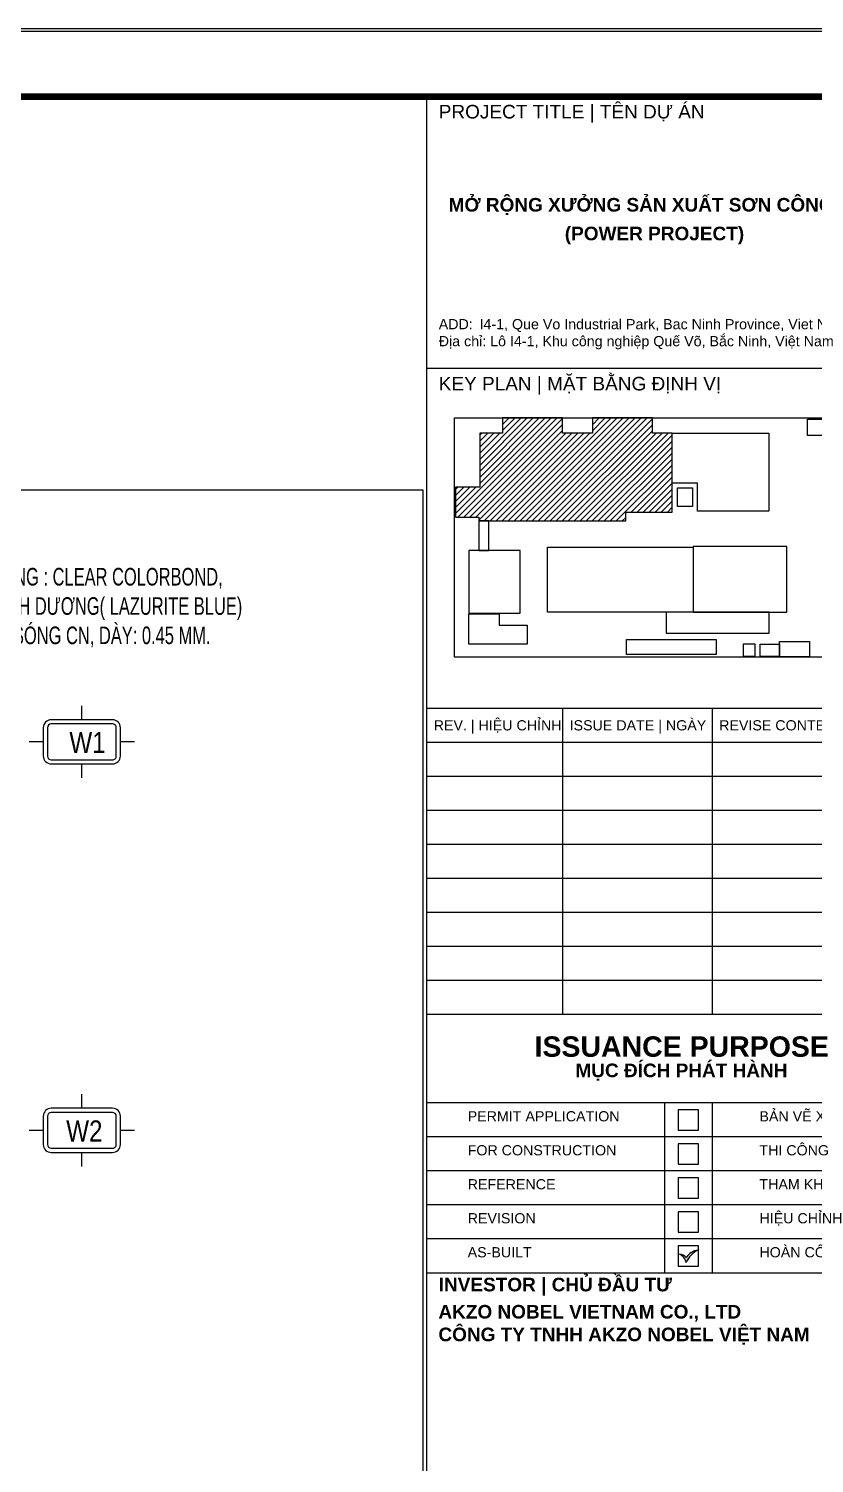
# Model space of a CAD drawing. Header units: inches. Extents: x 340055 to 349452, y -34649 to -30845.
# Drawn here: x 347456 to 347590.1, y -33592.5 to -33347.9 of the extents above; entities that cross this region are included whole.
import ezdxf
from ezdxf.enums import TextEntityAlignment as Align

# ---------------------------------------------------------------- set-up
doc = ezdxf.new("R2010")
doc.units = ezdxf.units.IN
doc.header["$MEASUREMENT"] = 0
for name, color, linetype in [('3', 3, 'Continuous'), ('7', 7, 'Continuous'), ('8', 8, 'Continuous'), ('DIM', 8, 'Continuous'), ('NET IN', 3, 'Continuous')]:
    doc.layers.add(name, color=color, linetype=linetype)
for name, color, linetype, lineweight in [('TL-TIILE BLOCK A2$0$TL-TITLE BLOCK - TEXT @ 1', 7, 'Continuous', 25), ('TL-TIILE BLOCK A2$0$TL-TITLE BLOCK 1', 7, 'Continuous', 50), ('TL-TIILE BLOCK A2$0$TL-TITLE BLOCK 2', 7, 'Continuous', 25), ('TL-TITLE BLOCK - TEXT', 7, 'Continuous', 25)]:
    doc.layers.add(name, color=color, linetype=linetype, lineweight=lineweight)
doc.styles.add('hx2', font='')
doc.styles.add('ST1H', font='vnshxh.shx', dxfattribs={"width": 0.7})
doc.styles.add('TL-TIILE BLOCK A2$0$MEP-TEXT T.BLOCK 1', font='arial.ttf', dxfattribs={"height": 1.5})
doc.styles.add('TL-TIILE BLOCK A2$0$MEP-TEXT T.BLOCK 2', font='arial.ttf')
doc.styles.add('TL-TIILE BLOCK A2$0$MEP-TEXT T.BLOCK 3', font='arial.ttf', dxfattribs={"height": 3})
doc.styles.get('hx2').set_extended_font_data('.VnArial NarrowH')

# ---------------------------------------------------------------- blocks, each defined once
blk = doc.blocks.new('TENTRUC')
at = {"layer": '7'}
for p, q in [((0, 8.266970550139376), (0, 10.26494275186996)), ((-7.478138170845339, 5.132471375931345), (-5.48016596911475, 5.132471375931345)), ((5.480165968998334, 5.132471375931345), (7.478138170787133, 5.132471375931345)), ((0, 0), (0, 1.997972201737866))]:
    blk.add_line(p, q, dxfattribs=at)
blk.add_lwpolyline([(-4.356290969124529, 8.266970550139376), (4.356290969066321, 8.266970550139376, -0.4142135623730951), (5.480165968998334, 7.143095550134603), (5.480165968998334, 3.121847201728087, -0.4142135623731356), (4.356290969066321, 1.997972201737866), (-4.356290969124529, 1.997972201737866, -0.4142135623730951), (-5.48016596911475, 3.121847201728087), (-5.48016596911475, 7.143095550134603, -0.4142135623730951)], format="xyb", close=True, dxfattribs=at)
at = {"layer": '8', "ltscale": 15}
blk.add_lwpolyline([(-4.356290969124529, 7.684228657955828), (4.356290969066321, 7.684228657955828, -0.4142135623730951), (4.897424076916648, 7.143095550134603), (4.897424076916648, 3.121847201728087, -0.4142135623731794), (4.356290969066321, 2.580714093906863), (-4.356290969124529, 2.580714093921415, -0.4142135623730951), (-4.897424076974856, 3.121847201728087), (-4.897424076974856, 7.143095550134603, -0.4142135623730951)], format="xyb", close=True, dxfattribs=at)
at = {"layer": '3', "style": 'hx2'}
blk.add_attdef('TR', text='', height=2.904000000000001, dxfattribs=at).set_placement((-0.1556105660274625, 3.826916686033655), align=Align.CENTER)
blk = doc.blocks.new('kt kien truc 1')
at = {"layer": 'TL-TIILE BLOCK A2$0$TL-TITLE BLOCK 2'}
h = blk.add_hatch(color=256, dxfattribs=at)
edge = h.paths.add_edge_path(flags=0)
edge.add_arc((549.2139918450921, 238.0123342127508), 2.366782411324562, 97.45215675905098, 148.1980778255848, ccw=False)
edge.add_arc((550.6404515332106, 237.0086335589203), 3.77234239109412, 117.3554627199894, 155.6927561452269)
edge.add_arc((545.3434936211415, 238.0292343677957), 1.933709643236496, 15.97547494096757, 63.33892493670959)
edge.add_arc((546.0383090538016, 238.1769748931256), 1.589796122815128, 42.920130800001516, 83.757719073408, ccw=False)
at = {"layer": 'TL-TITLE BLOCK - TEXT', "ltscale": 5}
h = blk.add_hatch(dxfattribs=at)
h.set_pattern_fill('ANSI31', color=252, scale=5)
h.set_pattern_definition([(45, (0.6056589822655951, 1.008431430836026), (-0.4419417382415922, 0.4419417382415922), [])])
h.paths.add_polyline_path([(545.1177861023643, 360.5188746352139), (542.2223066576844, 360.5188746352139), (542.2223066576844, 362.7441854701592), (533.3820605613091, 362.7441854701592), (533.3820605613091, 360.489272985706), (528.9963997413324, 360.489272985706), (528.9963997413324, 362.7441854701592), (520.1529842012496, 362.7441854701592), (520.1529842012496, 360.489272985706), (516.807868826867, 360.489272985706), (516.807868826867, 352.5540765176358), (513.2383765987797, 352.5560307979113), (513.2383765987797, 348.1560257390624), (516.7033966225081, 348.1560257390624), (516.7033984195259, 347.5972761715466), (538.3249932594535, 347.5972761715466), (538.3249932594535, 348.9171593409388), (545.1177861023643, 348.9171593409388)])
at = {"layer": 'Defpoints', "color": 8}
blk.add_lwpolyline([(0, 0), (594, 0), (594, 420), (0, 420)], close=True, dxfattribs=at)
at = {"layer": 'TL-TIILE BLOCK A2$0$TL-TITLE BLOCK 1', "const_width": 1}
blk.add_lwpolyline([(20, 10), (579, 10), (584, 15), (584, 405), (579, 410), (20, 410), (15, 405), (15, 15)], close=True, dxfattribs=at)
at = {"layer": 'TL-TIILE BLOCK A2$0$TL-TITLE BLOCK 2'}
for p, q in [((509, 410), (509, 10)), ((584, 370), (509, 370)), ((584, 320), (509, 320)), ((584, 320), (509, 320)), ((529, 320), (529, 275)), ((551, 320), (551, 275)), ((584, 315), (509, 315)), ((584, 310), (509, 310)), ((584, 305), (509, 305)), ((584, 300), (509, 300)), ((584, 295), (509, 295)), ((584, 290), (509, 290)), ((584, 285), (509, 285)), ((584, 280), (509, 280)), ((584, 275), (509, 275)), ((584, 262), (509, 262)), ((544, 262), (544, 237)), ((551, 262), (551, 237)), ((584, 257), (509, 257)), ((584, 252), (509, 252)), ((584, 247), (509, 247)), ((584, 242), (509, 242)), ((509, 237), (584, 237))]:
    blk.add_line(p, q, dxfattribs=at)
for points in [[(549, 261), (546, 261), (546, 258), (549, 258)], [(549, 256), (546, 256), (546, 253), (549, 253)], [(549, 251), (546, 251), (546, 248), (549, 248)], [(549, 246), (546, 246), (546, 243), (549, 243)], [(549, 241), (546, 241), (546, 238), (549, 238)]]:
    blk.add_lwpolyline(points, close=True, dxfattribs=at)
for centre, radius, start, end in [((546.0383090538016, 238.1769748931256), 1.589796122815128, 42.92013079818864, 83.7577190750383), ((545.3434936211415, 238.0292343677957), 1.933709643236496, 15.975474942857, 63.33892493793503), ((550.6404515332106, 237.0086335589203), 3.77234239109412, 117.3554627231242, 155.6927561454837), ((549.2139918450921, 238.0123342127508), 2.366782411324562, 97.45215675719368, 148.1980778286963)]:
    blk.add_arc(centre, radius, start, end, dxfattribs=at)
at = {"layer": 'TL-TITLE BLOCK - TEXT'}
for points in [[(513.0843749086725, 362.7441854701592), (578.8247749086495, 362.7441854701592), (578.8247749086495, 327.5695950043512), (513.0843749086725, 327.5695950043512)], [(565.0197749086492, 362.5901854701592), (576.4597749086479, 362.5901854701592), (576.4597749086479, 360.1701854701591), (565.0197749086492, 360.1701854701591)], [(545.9193340437341, 352.4767265426361), (548.1417643045697, 352.4767265426361), (548.1417643045697, 349.709275947921), (545.9193340437341, 349.709275947921)], [(518.1422005906679, 347.597173416777), (516.7033938057248, 347.597173416777), (516.7033938057248, 343.2695654701594), (518.1422005906679, 343.2695654701594)], [(522.740003228113, 343.2695654701594), (515.200189953488, 343.2695654701594), (515.200189953488, 334.0295654701595), (522.740003228113, 334.0295654701595)], [(526.7742643045694, 343.7691515726769), (548.2183425899239, 343.7691515726769), (548.2183425899239, 334.1771854262329), (526.7742643045694, 334.1771854262329)], [(548.2175679407246, 334.1771854262329), (562.0211425900561, 334.1771854262329), (562.0211425900561, 343.8571738350647), (548.2175679407246, 343.8571738350647)], [(544.2583425900357, 331.0971854701579), (559.3833309549555, 331.0971854701579), (559.3833309549555, 334.1771854701587), (544.2583425900357, 334.1771854701587)], [(538.3955244535391, 330.1801447864741), (551.595524453538, 330.1801447864741), (551.595524453538, 327.9801447864742), (538.3955244535391, 327.9801447864742)], [(557.3258380792267, 329.4927254701596), (555.557225030585, 329.4927254701596), (555.557225030585, 327.7241124215179), (557.3258380792267, 327.7241124215179)], [(558.0677521888811, 329.4927254701596), (560.9277521888798, 329.4927254701596), (560.9277521888798, 327.6858654701596), (558.0677521888811, 327.6858654701596)], [(560.9277521888798, 329.8858654701592), (565.3277521888795, 329.8858654701592), (565.3277521888795, 327.5978654701591), (560.9277521888798, 327.5978654701591)]]:
    blk.add_lwpolyline(points, close=True, dxfattribs=at)
for points in [[(545.1177861023643, 360.5188746352139), (542.2223066576844, 360.5188746352139), (542.2223066576844, 362.7441854701592), (533.3820605613091, 362.7441854701592), (533.3820605613091, 360.489272985706), (528.9963997413324, 360.489272985706), (528.9963997413324, 362.7441854701592), (520.1529842012496, 362.7441854701592), (520.1529842012496, 360.489272985706), (516.807868826867, 360.489272985706), (516.807868826867, 352.5540765176358), (513.2383765987797, 352.5560307979113), (513.2383765987797, 348.1560257390624), (516.7033966225081, 348.1560257390624), (516.7033984195259, 347.5972761715466), (538.3249932594535, 347.5972761715466), (538.3249932594535, 348.9171593409388), (545.1177861023643, 348.9171593409388), (545.1177861023643, 360.5188746352139)], [(545.1177861023643, 360.5188746352139), (559.3417941812022, 360.5188746352139), (559.3417941812022, 349.0275254910659), (548.8609472751341, 349.0275254910659), (548.8609472751341, 353.1412935113785), (545.1177861023643, 353.1412935113785), (545.1177861023643, 360.5188746352139)], [(515.1896699635508, 333.9601523785545), (519.6860387102242, 333.9601523785545), (519.6792643045683, 332.2911254701596), (523.7696699635508, 332.2924454701592), (523.7696699635508, 329.4927254701556), (515.1896699635508, 329.4927254701556), (515.1896699635508, 333.9601523785545), (515.1896699635508, 333.9601523785545)]]:
    blk.add_lwpolyline(points, dxfattribs=at)
at = {"layer": 'TL-TIILE BLOCK A2$0$TL-TITLE BLOCK - TEXT @ 1', "attachment_point": 1}
for s, width, heights, insert, char_height, style in [('PROJECT TITLE | TÊN DỰ ÁN', 66.54820784047115, [0], (510.7830321226938, 408.7947269506867), 2, 'TL-TIILE BLOCK A2$0$MEP-TEXT T.BLOCK 2'), ('\\pi0.50923;{\\fArial|b1|i0|c0|p34;MỞ RỘNG XƯỞNG SẢN XUẤT SƠN CÔNG NGHIỆP}', 68.8383701581688, [0], (511.7206365273505, 395.1045713495096), 2, 'TL-TIILE BLOCK A2$0$MEP-TEXT T.BLOCK 3'), ('\\pi0.50924;{\\fArial|b1|i0|c0|p34;(POWER PROJECT)}', 32.16893061262726, [0], (528.8229266895269, 390.8801033829131), 2, 'TL-TIILE BLOCK A2$0$MEP-TEXT T.BLOCK 3'), ('ADD:^II4-1, Que Vo Industrial Park, Bac Ninh Province, Viet Nam ', 66.54820784047115, [0], (510.7830321226938, 377.2947269506867), 1.5, 'TL-TIILE BLOCK A2$0$MEP-TEXT T.BLOCK 1'), ('Địa chỉ: Lô I4-1, Khu công nghiệp Quế Võ, Bắc Ninh, Việt Nam', 66.54820784047115, [0], (510.7830321226938, 374.7947269506867), 1.5, 'TL-TIILE BLOCK A2$0$MEP-TEXT T.BLOCK 1'), ('KEY PLAN | MẶT BẰNG ĐỊNH VỊ', 66.54820784047115, [0], (510.7830321226938, 368.7947269506867), 2, 'TL-TIILE BLOCK A2$0$MEP-TEXT T.BLOCK 2'), ('REV. | HIỆU CHỈNH', 37.61800927431796, [0], (510.0384513858444, 318.2947269506867), 1.5, 'TL-TIILE BLOCK A2$0$MEP-TEXT T.BLOCK 1'), ('ISSUE DATE | NGÀY', 37.61800927431796, [0], (530.0384513858444, 318.2947269506867), 1.5, 'TL-TIILE BLOCK A2$0$MEP-TEXT T.BLOCK 1'), ('REVISE CONTENT | NỘI DUNG', 37.61800927431796, [0], (552.0384513858444, 318.2947269506867), 1.5, 'TL-TIILE BLOCK A2$0$MEP-TEXT T.BLOCK 1'), ('\\pi11.8638;{\\fArial|b1|i0|c0|p34;ISSUANCE PURPOSE}', 66.54820784047115, [0], (513.0139460923456, 271.7947269506867), 3, 'TL-TIILE BLOCK A2$0$MEP-TEXT T.BLOCK 3'), ('\\pi17.8812;{\\fArial|b1|i0|c0|p34;MỤC ĐÍCH PHÁT HÀNH}', 66.54820784047115, [0], (513.0139460923456, 267.7947269506867), 2, 'TL-TIILE BLOCK A2$0$MEP-TEXT T.BLOCK 2'), ('PERMIT APPLICATION ', 44.99455841291456, [0], (515.0384513858444, 260.7947269506867), 1.5, 'TL-TIILE BLOCK A2$0$MEP-TEXT T.BLOCK 1'), ('BẢN VẼ XIN PHÉP', 44.99455841291456, [0], (557.9686990590562, 260.7947269506867), 1.5, 'TL-TIILE BLOCK A2$0$MEP-TEXT T.BLOCK 1'), ('FOR CONSTRUCTION', 44.99455841291456, [0], (515.0384513858444, 255.7947269506867), 1.5, 'TL-TIILE BLOCK A2$0$MEP-TEXT T.BLOCK 1'), ('THI CÔNG', 44.99455841291456, [0], (557.9686990590562, 255.7947269506867), 1.5, 'TL-TIILE BLOCK A2$0$MEP-TEXT T.BLOCK 1'), ('THAM KHẢO', 44.99455841291456, [0], (557.9686990590562, 250.7947269506867), 1.5, 'TL-TIILE BLOCK A2$0$MEP-TEXT T.BLOCK 1'), ('REFERENCE ', 44.99455841291456, [0], (515.0384513858444, 250.7947269506867), 1.5, 'TL-TIILE BLOCK A2$0$MEP-TEXT T.BLOCK 1'), ('REVISION', 44.99455841291456, [1.552182810368349], (515.0384513858444, 245.7947269506867), 1.5, 'TL-TIILE BLOCK A2$0$MEP-TEXT T.BLOCK 1'), ('HIỆU CHỈNH', 44.99455841291456, [1.552182810368349], (557.9686990590562, 245.7947269506867), 1.5, 'TL-TIILE BLOCK A2$0$MEP-TEXT T.BLOCK 1'), ('AS-BUILT ', 44.99455841291456, [0], (515.0384513858444, 240.7947269506867), 1.5, 'TL-TIILE BLOCK A2$0$MEP-TEXT T.BLOCK 1'), ('HOÀN CÔNG', 44.99455841291456, [0], (557.9686990590562, 240.7947269506867), 1.5, 'TL-TIILE BLOCK A2$0$MEP-TEXT T.BLOCK 1'), ('{\\fArial|b1|i0|c0|p34;INVESTOR | CHỦ ĐẦU TƯ}', 66.54820784047115, [0], (510.7830321226938, 236.2947269506867), 2, 'TL-TIILE BLOCK A2$0$MEP-TEXT T.BLOCK 2'), ('\\pi5.64586;{\\fArial|b1|i0|c0|p34;AKZO NOBEL VIETNAM CO., LTD\\PCÔNG TY TNHH AKZO NOBEL VIỆT NAM}', 66.54820784047115, [0], (505.0884846016852, 232.2947269506867), 2, 'TL-TIILE BLOCK A2$0$MEP-TEXT T.BLOCK 2')]:
    blk.add_mtext_dynamic_manual_height_columns(s, width=width, gutter_width=15, heights=heights, dxfattribs=dict(at, insert=insert, char_height=char_height, style=style))

msp = doc.modelspace()

# ---------------------------------------------------------------- linework, layer by layer
at = {"color": 8}
msp.add_lwpolyline([(346953.9280382898, -33426.53979993475), (347523.2659676319, -33426.53979993475), (347523.2659676319, -33778.11965605165), (346953.9280382898, -33778.11965605165)], close=True, dxfattribs=at)

# ---------------------------------------------------------------- block references
at = {"layer": 'DIM'}
ref = msp.add_blockref('TENTRUC', (347465.0840993458, -33475.66866757409), dxfattribs=dict(at, xscale=-1.200000000011642, yscale=1.19999999999709, zscale=1.2))
ref.add_attrib('TR', 'W1', dxfattribs={"layer": '0', "color": 3, "height": 3.6, "style": 'hx2'}).set_placement((347466.0484394107, -33471.41945220513), align=Align.CENTER)
ref = msp.add_blockref('TENTRUC', (347465.0840993458, -33541.91910833498), dxfattribs=dict(at, xscale=-1.200000000011642, yscale=1.19999999999709, zscale=1.2))
ref.add_attrib('TR', 'W2', dxfattribs={"layer": '0', "color": 3, "height": 3.6, "style": 'hx2'}).set_placement((347465.5081938446, -33537.66989296602), align=Align.CENTER)

# ---------------------------------------------------------------- next in the draw order: texts
at = {"layer": '3', "insert": (347440.6852415169, -33446.67519053642), "char_height": 3, "attachment_point": 4, "style": 'ST1H', "bg_fill": 2}
msp.add_mtext('\\A1;t«n TH¦NG : CLEAR COLORBOND,\\Pmµu: Xanh d\xad¬ng( Lazurite blue)\\PLo¹i : 05 SãNG CN, dµy: 0.45 mm.', dxfattribs=at)

# ---------------------------------------------------------------- next in the draw order: linework, layer by layer
at = {"layer": 'NET IN'}
msp.add_lwpolyline([(346933.689963382, -33348.29819040408), (347622.4698301618, -33348.29819040408), (347622.4698301618, -33834.89874425225), (346933.689963382, -33834.89874425225)], close=True, dxfattribs=at)

# ---------------------------------------------------------------- next in the draw order: block references
at = {"layer": '3', "xscale": 1.159562065285868, "yscale": 1.159562065285868, "zscale": 1.159562065285868}
msp.add_blockref('kt kien truc 1', (346933.6899873526, -33834.89874425224), dxfattribs=at)

doc.saveas('drawing.dxf')
